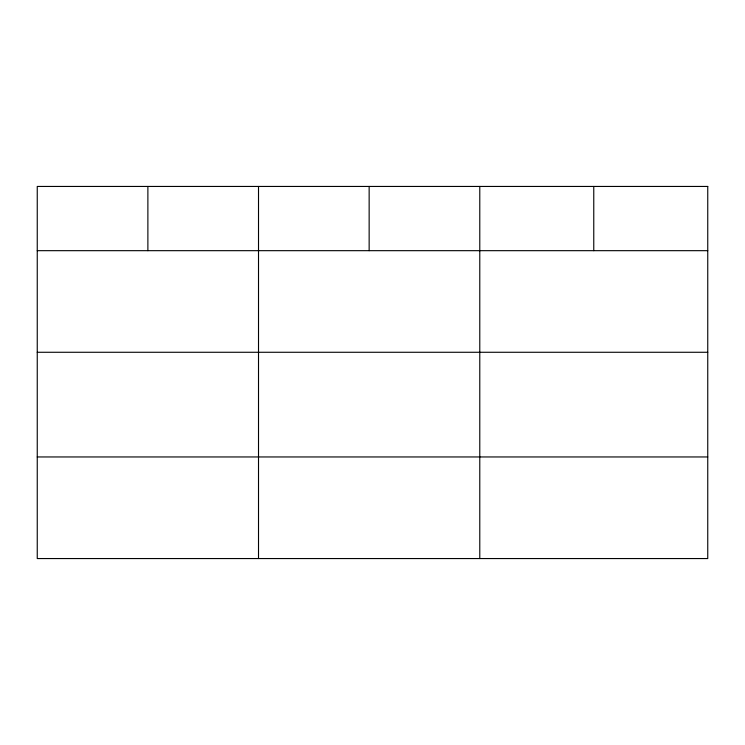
<?xml version="1.0" encoding="UTF-8"?>
<svg xmlns="http://www.w3.org/2000/svg" width="745" height="745" viewBox="0 0 745 745"><rect width="100%" height="100%" fill="white"/><g stroke="black" fill="none" stroke-linecap="round" stroke-linejoin="round"><path stroke-width="1.12" d="M37.25 250.674L707.75 250.674M37.25 352.273L707.75 352.273M37.25 456.955L707.75 456.955M593.765 186.446L593.765 250.674M479.78 186.446L479.78 558.554M369.147 186.446L369.147 250.674M258.515 186.446L258.515 558.554M147.883 186.446L147.883 250.674M707.75 186.446L37.25 186.446L37.25 558.554L707.75 558.554L707.75 186.446"/></g></svg>
